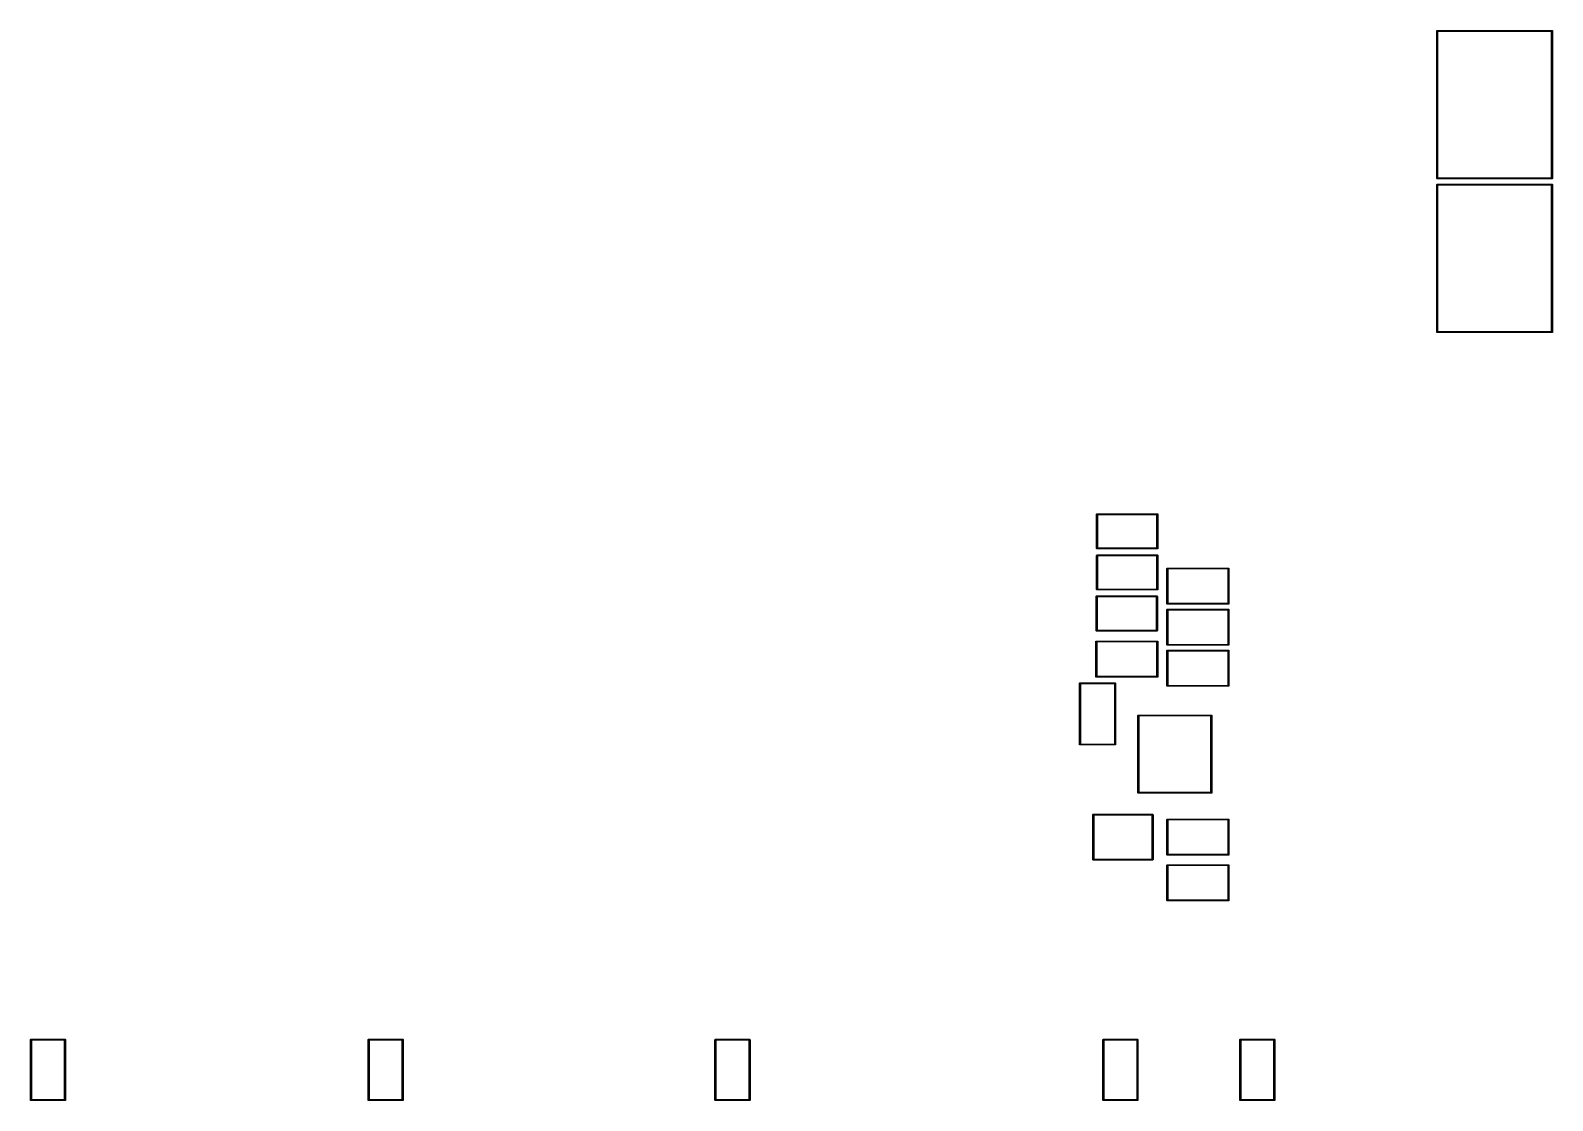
# Model space of a CAD drawing. Extents: x 0.6 to 3.94, y 0.13 to 2.48.
import ezdxf

# ---------------------------------------------------------------- set-up
doc = ezdxf.new("R2010")
doc.units = 0
doc.header["$MEASUREMENT"] = 0
doc.layers.add('BLACK', color=7, linetype='CONTINUOUS')

msp = doc.modelspace()

# ---------------------------------------------------------------- linework, layer by layer
at = {"layer": 'BLACK', "linetype": 'CONTINUOUS'}
for p, q in [((3.68303, 2.47642), (3.68332, 2.47711)), ((3.68303, 2.15358), (3.68303, 2.47642)), ((3.68332, 2.47711), (3.68402, 2.4774)), ((3.68402, 2.4774), (3.93598, 2.4774)), ((3.685, 2.47543), (3.685, 2.15457)), ((3.935, 2.47543), (3.685, 2.47543)), ((3.935, 2.15457), (3.935, 2.47543)), ((3.93598, 2.4774), (3.93668, 2.47711)), ((3.93668, 2.47711), (3.93697, 2.47642)), ((3.93697, 2.47642), (3.93697, 2.15358)), ((3.68332, 2.15289), (3.68303, 2.15358)), ((3.68303, 2.13937), (3.68332, 2.14007)), ((3.68303, 1.81654), (3.68303, 2.13937)), ((3.68402, 2.1526), (3.68332, 2.15289)), ((3.68332, 2.14007), (3.68402, 2.14035)), ((3.93598, 2.1526), (3.68402, 2.1526)), ((3.68402, 2.14035), (3.93598, 2.14035)), ((3.685, 2.15457), (3.935, 2.15457)), ((3.685, 2.13839), (3.685, 1.81752)), ((3.935, 2.13839), (3.685, 2.13839)), ((3.935, 1.81752), (3.935, 2.13839)), ((3.93668, 2.15289), (3.93598, 2.1526)), ((3.93598, 2.14035), (3.93668, 2.14007)), ((3.93697, 2.15358), (3.93668, 2.15289)), ((3.93668, 2.14007), (3.93697, 2.13937)), ((3.93697, 2.13937), (3.93697, 1.81654)), ((3.68332, 1.81584), (3.68303, 1.81654)), ((3.68402, 1.81555), (3.68332, 1.81584)), ((3.93598, 1.81555), (3.68402, 1.81555)), ((3.685, 1.81752), (3.935, 1.81752)), ((3.93668, 1.81584), (3.93598, 1.81555)), ((3.93697, 1.81654), (3.93668, 1.81584)), ((2.93787, 1.4174), (2.93816, 1.4181)), ((2.93787, 1.3426), (2.93787, 1.4174)), ((2.93816, 1.4181), (2.93886, 1.41839)), ((2.93886, 1.41839), (3.07114, 1.41839)), ((2.93984, 1.41642), (2.93984, 1.34358)), ((3.07016, 1.41642), (2.93984, 1.41642)), ((3.07016, 1.34358), (3.07016, 1.41642)), ((3.07114, 1.41839), (3.07184, 1.4181)), ((3.07184, 1.4181), (3.07213, 1.4174)), ((3.07213, 1.4174), (3.07213, 1.3426)), ((2.93816, 1.3419), (2.93787, 1.3426)), ((2.93886, 1.34161), (2.93816, 1.3419)), ((3.07114, 1.34161), (2.93886, 1.34161)), ((2.93984, 1.34358), (3.07016, 1.34358)), ((3.07184, 1.3419), (3.07114, 1.34161)), ((3.07213, 1.3426), (3.07184, 1.3419)), ((2.93787, 1.3274), (2.93816, 1.3281)), ((2.93787, 1.2526), (2.93787, 1.3274)), ((2.93816, 1.3281), (2.93886, 1.32839)), ((2.93886, 1.32839), (3.07114, 1.32839)), ((2.93984, 1.32642), (2.93984, 1.25358)), ((3.07016, 1.32642), (2.93984, 1.32642)), ((3.07016, 1.25358), (3.07016, 1.32642)), ((3.07114, 1.32839), (3.07184, 1.3281)), ((3.07184, 1.3281), (3.07213, 1.3274)), ((3.07213, 1.3274), (3.07213, 1.2526)), ((3.09209, 1.29858), (3.09237, 1.29928)), ((3.09209, 1.22142), (3.09209, 1.29858)), ((3.09237, 1.29928), (3.09307, 1.29957)), ((3.09307, 1.29957), (3.22693, 1.29957)), ((3.09406, 1.2976), (3.09406, 1.2224)), ((3.22594, 1.2976), (3.09406, 1.2976)), ((3.22594, 1.2224), (3.22594, 1.2976)), ((3.22693, 1.29957), (3.22763, 1.29928)), ((3.22763, 1.29928), (3.22791, 1.29858)), ((3.22791, 1.29858), (3.22791, 1.22142)), ((2.93695, 1.2374), (2.93724, 1.2381)), ((2.93695, 1.1626), (2.93695, 1.2374)), ((2.93724, 1.2381), (2.93793, 1.23839)), ((2.93816, 1.2519), (2.93787, 1.2526)), ((2.93793, 1.23839), (3.07022, 1.23839)), ((2.93886, 1.25161), (2.93816, 1.2519)), ((3.07114, 1.25161), (2.93886, 1.25161)), ((2.93892, 1.23642), (2.93892, 1.16358)), ((3.06923, 1.23642), (2.93892, 1.23642)), ((2.93984, 1.25358), (3.07016, 1.25358)), ((3.06923, 1.16358), (3.06923, 1.23642)), ((3.07022, 1.23839), (3.07091, 1.2381)), ((3.07091, 1.2381), (3.0712, 1.2374)), ((3.07184, 1.2519), (3.07114, 1.25161)), ((3.0712, 1.2374), (3.0712, 1.1626)), ((3.07213, 1.2526), (3.07184, 1.2519)), ((3.09237, 1.22072), (3.09209, 1.22142)), ((3.09209, 1.20858), (3.09237, 1.20928)), ((3.09209, 1.13142), (3.09209, 1.20858)), ((3.09307, 1.22043), (3.09237, 1.22072)), ((3.09237, 1.20928), (3.09307, 1.20957)), ((3.22693, 1.22043), (3.09307, 1.22043)), ((3.09307, 1.20957), (3.22693, 1.20957)), ((3.09406, 1.2224), (3.22594, 1.2224)), ((3.09406, 1.2076), (3.09406, 1.1324)), ((3.22594, 1.2076), (3.09406, 1.2076)), ((3.22594, 1.1324), (3.22594, 1.2076)), ((3.22763, 1.22072), (3.22693, 1.22043)), ((3.22693, 1.20957), (3.22763, 1.20928)), ((3.22791, 1.22142), (3.22763, 1.22072)), ((3.22763, 1.20928), (3.22791, 1.20858)), ((3.22791, 1.20858), (3.22791, 1.13142)), ((2.93616, 1.13858), (2.93645, 1.13928)), ((2.93616, 1.06142), (2.93616, 1.13858)), ((2.93645, 1.13928), (2.93715, 1.13957)), ((2.93724, 1.1619), (2.93695, 1.1626)), ((2.93715, 1.13957), (3.071, 1.13957)), ((2.93793, 1.16161), (2.93724, 1.1619)), ((3.07022, 1.16161), (2.93793, 1.16161)), ((2.93813, 1.1376), (2.93813, 1.0624)), ((3.07002, 1.1376), (2.93813, 1.1376)), ((2.93892, 1.16358), (3.06923, 1.16358)), ((3.07002, 1.0624), (3.07002, 1.1376)), ((3.07091, 1.1619), (3.07022, 1.16161)), ((3.0712, 1.1626), (3.07091, 1.1619)), ((3.071, 1.13957), (3.0717, 1.13928)), ((3.0717, 1.13928), (3.07199, 1.13858)), ((3.07199, 1.13858), (3.07199, 1.06142)), ((3.09237, 1.13072), (3.09209, 1.13142)), ((3.09209, 1.11858), (3.09237, 1.11928)), ((3.09209, 1.04142), (3.09209, 1.11858)), ((3.09307, 1.13043), (3.09237, 1.13072)), ((3.09237, 1.11928), (3.09307, 1.11957)), ((3.22693, 1.13043), (3.09307, 1.13043)), ((3.09307, 1.11957), (3.22693, 1.11957)), ((3.09406, 1.1324), (3.22594, 1.1324)), ((3.09406, 1.1176), (3.09406, 1.0424)), ((3.22594, 1.1176), (3.09406, 1.1176)), ((3.22594, 1.0424), (3.22594, 1.1176)), ((3.22763, 1.13072), (3.22693, 1.13043)), ((3.22693, 1.11957), (3.22763, 1.11928)), ((3.22791, 1.13142), (3.22763, 1.13072)), ((3.22763, 1.11928), (3.22791, 1.11858)), ((3.22791, 1.11858), (3.22791, 1.04142)), ((2.90043, 1.04693), (2.90072, 1.04763)), ((2.90043, 0.913071), (2.90043, 1.04693)), ((2.90072, 1.04763), (2.90142, 1.04791)), ((2.90142, 1.04791), (2.97858, 1.04791)), ((2.9024, 1.04594), (2.9024, 0.914055)), ((2.9776, 1.04594), (2.9024, 1.04594)), ((2.93645, 1.06072), (2.93616, 1.06142)), ((2.93715, 1.06043), (2.93645, 1.06072)), ((3.071, 1.06043), (2.93715, 1.06043)), ((2.93813, 1.0624), (3.07002, 1.0624)), ((2.9776, 0.914055), (2.9776, 1.04594)), ((2.97858, 1.04791), (2.97928, 1.04763)), ((2.97928, 1.04763), (2.97957, 1.04693)), ((2.97957, 1.04693), (2.97957, 0.913071)), ((3.0717, 1.06072), (3.071, 1.06043)), ((3.07199, 1.06142), (3.0717, 1.06072)), ((3.09237, 1.04072), (3.09209, 1.04142)), ((3.09307, 1.04043), (3.09237, 1.04072)), ((3.22693, 1.04043), (3.09307, 1.04043)), ((3.09406, 1.0424), (3.22594, 1.0424)), ((3.22763, 1.04072), (3.22693, 1.04043)), ((3.22791, 1.04142), (3.22763, 1.04072)), ((3.02846, 0.976575), (3.02875, 0.977271)), ((3.02846, 0.807283), (3.02846, 0.976575)), ((3.02875, 0.977271), (3.02945, 0.977559)), ((3.02945, 0.977559), (3.18929, 0.977559)), ((3.03043, 0.975591), (3.03043, 0.808268)), ((3.18831, 0.975591), (3.03043, 0.975591)), ((3.18831, 0.808268), (3.18831, 0.975591)), ((3.18929, 0.977559), (3.18999, 0.977271)), ((3.18999, 0.977271), (3.19028, 0.976575)), ((3.19028, 0.976575), (3.19028, 0.807283)), ((2.90072, 0.912375), (2.90043, 0.913071)), ((2.90142, 0.912087), (2.90072, 0.912375)), ((2.97858, 0.912087), (2.90142, 0.912087)), ((2.9024, 0.914055), (2.9776, 0.914055)), ((2.97928, 0.912375), (2.97858, 0.912087)), ((2.97957, 0.913071), (2.97928, 0.912375)), ((3.02875, 0.806587), (3.02846, 0.807283)), ((3.02945, 0.806299), (3.02875, 0.806587)), ((3.18929, 0.806299), (3.02945, 0.806299)), ((3.03043, 0.808268), (3.18831, 0.808268)), ((3.18999, 0.806587), (3.18929, 0.806299)), ((3.19028, 0.807283), (3.18999, 0.806587)), ((2.92965, 0.759213), (2.92993, 0.759909)), ((2.92965, 0.660787), (2.92965, 0.759213)), ((2.92993, 0.759909), (2.93063, 0.760197)), ((2.93063, 0.760197), (3.06055, 0.760197)), ((2.93161, 0.758228), (2.93161, 0.661772)), ((3.05957, 0.758228), (2.93161, 0.758228)), ((3.05957, 0.661772), (3.05957, 0.758228)), ((3.06055, 0.760197), (3.06125, 0.759909)), ((3.06125, 0.759909), (3.06154, 0.759213)), ((3.06154, 0.759213), (3.06154, 0.660787)), ((3.09209, 0.748583), (3.09237, 0.749279)), ((3.09209, 0.671417), (3.09209, 0.748583)), ((3.09237, 0.749279), (3.09307, 0.749567)), ((3.09307, 0.749567), (3.22693, 0.749567)), ((3.09406, 0.747598), (3.09406, 0.672402)), ((3.22594, 0.747598), (3.09406, 0.747598)), ((3.22594, 0.672402), (3.22594, 0.747598)), ((3.22693, 0.749567), (3.22763, 0.749279)), ((3.22763, 0.749279), (3.22791, 0.748583)), ((3.22791, 0.748583), (3.22791, 0.671417)), ((3.09237, 0.670721), (3.09209, 0.671417)), ((3.09307, 0.670433), (3.09237, 0.670721)), ((3.22693, 0.670433), (3.09307, 0.670433)), ((3.09406, 0.672402), (3.22594, 0.672402)), ((3.22763, 0.670721), (3.22693, 0.670433)), ((3.22791, 0.671417), (3.22763, 0.670721)), ((2.92993, 0.660091), (2.92965, 0.660787)), ((2.93063, 0.659803), (2.92993, 0.660091)), ((3.06055, 0.659803), (2.93063, 0.659803)), ((2.93161, 0.661772), (3.05957, 0.661772)), ((3.06125, 0.660091), (3.06055, 0.659803)), ((3.06154, 0.660787), (3.06125, 0.660091)), ((3.09209, 0.648583), (3.09237, 0.649279)), ((3.09209, 0.571417), (3.09209, 0.648583)), ((3.09237, 0.649279), (3.09307, 0.649567)), ((3.09307, 0.649567), (3.22693, 0.649567)), ((3.09406, 0.647598), (3.09406, 0.572402)), ((3.22594, 0.647598), (3.09406, 0.647598)), ((3.22594, 0.572402), (3.22594, 0.647598)), ((3.22693, 0.649567), (3.22763, 0.649279)), ((3.22763, 0.649279), (3.22791, 0.648583)), ((3.22791, 0.648583), (3.22791, 0.571417)), ((3.09237, 0.570721), (3.09209, 0.571417)), ((3.09307, 0.570433), (3.09237, 0.570721)), ((3.22693, 0.570433), (3.09307, 0.570433)), ((3.09406, 0.572402), (3.22594, 0.572402)), ((3.22763, 0.570721), (3.22693, 0.570433)), ((3.22791, 0.571417), (3.22763, 0.570721)), ((0.601614, 0.266142), (0.601902, 0.266838)), ((0.601902, 0.266838), (0.602598, 0.267126)), ((0.602598, 0.267126), (0.677402, 0.267126)), ((0.677402, 0.267126), (0.678098, 0.266838)), ((0.678098, 0.266838), (0.678386, 0.266142)), ((1.34161, 0.266142), (1.3419, 0.266838)), ((1.3419, 0.266838), (1.3426, 0.267126)), ((1.3426, 0.267126), (1.4174, 0.267126)), ((1.4174, 0.267126), (1.4181, 0.266838)), ((1.4181, 0.266838), (1.41839, 0.266142)), ((2.10161, 0.266142), (2.1019, 0.266838)), ((2.1019, 0.266838), (2.1026, 0.267126)), ((2.1026, 0.267126), (2.1774, 0.267126)), ((2.1774, 0.267126), (2.1781, 0.266838)), ((2.1781, 0.266838), (2.17839, 0.266142)), ((2.95161, 0.266142), (2.9519, 0.266838)), ((2.9519, 0.266838), (2.9526, 0.267126)), ((2.9526, 0.267126), (3.0274, 0.267126)), ((3.0274, 0.267126), (3.0281, 0.266838)), ((3.0281, 0.266838), (3.02839, 0.266142)), ((3.25161, 0.266142), (3.2519, 0.266838)), ((3.2519, 0.266838), (3.2526, 0.267126)), ((3.2526, 0.267126), (3.3274, 0.267126)), ((3.3274, 0.267126), (3.3281, 0.266838)), ((3.3281, 0.266838), (3.32839, 0.266142)), ((0.601614, 0.133858), (0.601614, 0.266142)), ((0.603583, 0.265157), (0.603583, 0.134843)), ((0.676417, 0.265157), (0.603583, 0.265157)), ((0.676417, 0.134843), (0.676417, 0.265157)), ((0.678386, 0.266142), (0.678386, 0.133858)), ((1.34161, 0.133858), (1.34161, 0.266142)), ((1.34358, 0.265157), (1.34358, 0.134843)), ((1.41642, 0.265157), (1.34358, 0.265157)), ((1.41642, 0.134843), (1.41642, 0.265157)), ((1.41839, 0.266142), (1.41839, 0.133858)), ((2.10161, 0.133858), (2.10161, 0.266142)), ((2.10358, 0.265157), (2.10358, 0.134843)), ((2.17642, 0.265157), (2.10358, 0.265157)), ((2.17642, 0.134843), (2.17642, 0.265157)), ((2.17839, 0.266142), (2.17839, 0.133858)), ((2.95161, 0.133858), (2.95161, 0.266142)), ((2.95358, 0.265157), (2.95358, 0.134843)), ((3.02642, 0.265157), (2.95358, 0.265157)), ((3.02642, 0.134843), (3.02642, 0.265157)), ((3.02839, 0.266142), (3.02839, 0.133858)), ((3.25161, 0.133858), (3.25161, 0.266142)), ((3.25358, 0.265157), (3.25358, 0.134843)), ((3.32642, 0.265157), (3.25358, 0.265157)), ((3.32642, 0.134843), (3.32642, 0.265157)), ((3.32839, 0.266142), (3.32839, 0.133858)), ((0.601902, 0.133162), (0.601614, 0.133858)), ((0.603583, 0.134843), (0.676417, 0.134843)), ((0.678386, 0.133858), (0.678098, 0.133162)), ((1.3419, 0.133162), (1.34161, 0.133858)), ((1.34358, 0.134843), (1.41642, 0.134843)), ((1.41839, 0.133858), (1.4181, 0.133162)), ((2.1019, 0.133162), (2.10161, 0.133858)), ((2.10358, 0.134843), (2.17642, 0.134843)), ((2.17839, 0.133858), (2.1781, 0.133162)), ((2.9519, 0.133162), (2.95161, 0.133858)), ((2.95358, 0.134843), (3.02642, 0.134843)), ((3.02839, 0.133858), (3.0281, 0.133162)), ((3.2519, 0.133162), (3.25161, 0.133858)), ((3.25358, 0.134843), (3.32642, 0.134843)), ((3.32839, 0.133858), (3.3281, 0.133162)), ((0.602598, 0.132874), (0.601902, 0.133162)), ((0.677402, 0.132874), (0.602598, 0.132874)), ((0.678098, 0.133162), (0.677402, 0.132874)), ((1.3426, 0.132874), (1.3419, 0.133162)), ((1.4174, 0.132874), (1.3426, 0.132874)), ((1.4181, 0.133162), (1.4174, 0.132874)), ((2.1026, 0.132874), (2.1019, 0.133162)), ((2.1774, 0.132874), (2.1026, 0.132874)), ((2.1781, 0.133162), (2.1774, 0.132874)), ((2.9526, 0.132874), (2.9519, 0.133162)), ((3.0274, 0.132874), (2.9526, 0.132874)), ((3.0281, 0.133162), (3.0274, 0.132874)), ((3.2526, 0.132874), (3.2519, 0.133162)), ((3.3274, 0.132874), (3.2526, 0.132874)), ((3.3281, 0.133162), (3.3274, 0.132874))]:
    msp.add_line(p, q, dxfattribs=at)

doc.saveas('drawing.dxf')
